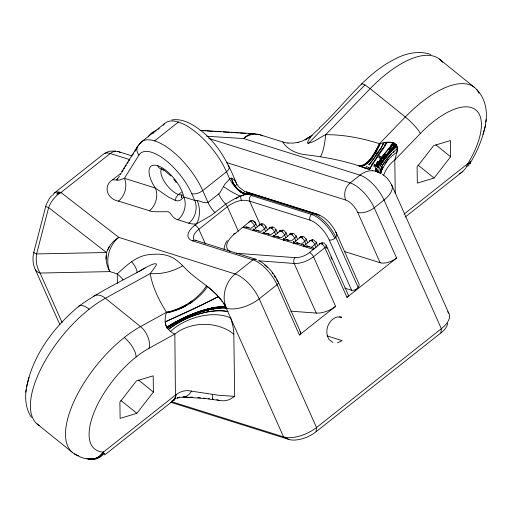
<?xml version="1.0" encoding="UTF-8"?>
<svg xmlns="http://www.w3.org/2000/svg" width="512" height="512" viewBox="0 0 512 512"><rect width="100%" height="100%" fill="white"/><g stroke="black" fill="none" stroke-linecap="round" stroke-linejoin="round"><path stroke-width="0.77" d="M123.027 279.763A41.709 33.331 -0.8 0 0 117.261 273.92L109.901 271.603A25.024 21.683 88.8 0 1 106.099 259.13L106.458 252.493L109.363 246.56A25.024 21.331 -52.2 0 1 118.778 237.376L235.142 273.971A25.024 10.438 51.6 0 1 259.2 298.829L316.499 427.526L316.09 431.718A20.646 9.818 -24 0 1 288.922 439.45L170.694 402.272M236.806 185.165L236.813 184.723M26.144 389.664C24.864 399.11 25.933 409.517 31.578 417.472M485.856 122.061C487.603 110.554 485.101 97.862 476.582 89.446M182.938 397.018L205.664 398.592L222.368 400.806L224.877 400.755L229.286 399.686L234.669 396.378L233.824 334.15A41.709 33.331 -0.8 0 0 174.848 334.067C165.446 329.754 163.354 321.933 166.49 312.282C159.085 300.378 152.57 287.533 150.202 273.587L155.706 266.176L156.41 264.672L156.16 263.789C153.299 263.418 150.65 265.28 148.083 266.298C125.146 279.603 100.621 290.426 79.091 306.029C52.819 327.802 30.707 357.651 25.805 392.109M175.763 396.538L174.669 399.379L172.403 400.934C175.021 400.16 175.974 397.229 175.872 394.752L179.494 392.467L183.405 391.059L187.514 390.554L218.483 395.232L234.669 396.378M372.902 170.822L372.211 170.298M377.933 172.282L378.035 171.021L377.798 172.083M260.179 134.835L282.733 141.933C287.437 149.702 296.614 153.658 305.389 154.726C326.355 157.133 347.168 161.28 366.995 168.634M175.437 397.306L174.848 334.067L149.094 348.25A66.733 28.89 -51.1 0 0 95.347 409.293A66.733 28.89 -51.1 0 0 103.437 452.09L104.8 454.854L173.421 400.531L174.682 399.2L175.437 397.306L174.682 399.2L172.288 401.005M316.09 431.718L440.922 332.909L441.331 328.71A25.024 11.904 -24 0 0 447.597 311.757M254.925 221.92L257.318 226.726M378.669 172.038C379.002 168.032 380.883 164.378 383.13 161.12C387.29 156 391.296 149.978 397.152 146.81L397.011 148.87M33.498 253.498C32.544 258.406 32.877 263.584 34.733 268.243A25.024 11.904 -24 0 0 40.064 273.05L62.176 322.714M404.038 214.138L467.84 163.629L470.106 163.206L470.374 161.248M26.554 386.893L28.992 377.318M485.446 124.838C482.752 138.381 477.357 151.36 470.15 163.136L469.19 163.552M486.195 119.616L485.133 127.117L483.002 134.419M382.989 167.021L381.325 170.592L381.056 172.256A41.504 24.352 -18.9 0 0 380.8 173.626M74.387 453.843C82.938 459.494 97.286 462.963 103.437 452.09L175.872 394.752L175.309 398.138L173.606 400.384L172.218 400.806M175.872 394.752L175.258 398.182L175.667 394.912L175.2 398.227L173.485 400.486L172.083 400.915M260.614 231.386L256.211 230.17L253.043 230.483L253.517 229.318L254.355 229.606M270.682 234.547L266.278 233.331L263.11 233.645L263.584 232.486L264.422 232.774L263.13 232.173L263.584 232.486M280.749 237.715L276.346 236.499L273.178 236.813L273.901 235.571L273.197 235.341L273.651 235.654M290.816 240.877L286.413 239.661L283.245 239.981L283.968 238.733L283.264 238.502L283.718 238.816M314.752 248.602L307.558 246.15L303.379 246.31L304.096 245.062L297.491 242.989L293.312 243.142L294.029 241.901L293.331 241.67L293.786 241.984M181.722 195.987L181.325 197.862L182.022 195.066L181.21 196.301L182.035 195.302M380.749 173.478L381.056 172.256A41.907 24.589 -18.9 0 1 382.483 168.077M33.715 252.608L46.208 204.602L49.709 197.914L51.667 195.629M405.19 217.069L462.714 171.539L465.792 168.16L467.84 163.629A66.733 28.89 -51.1 0 0 474.611 109.069A66.733 28.89 -51.1 0 0 420.371 133.51L394.79 159.968A41.709 33.331 -0.8 0 0 383.77 175.117M319.398 215.405A12.512 9.69 -72.5 0 0 313.05 213.754L252.646 194.765C242.912 192.352 233.645 199.526 225.658 204.147L210.906 215.61L196.339 223.962A25.024 11.904 -24 0 1 188.813 223.238L176.128 219.117L173.376 217.254L169.651 212.544L168.147 211.718L155.872 211.776L151.379 211.341L118.496 201.126C107.565 199.302 102.182 186.163 112.832 179.629A16.685 6.957 51.6 0 0 117.907 178.522L116.723 179.667L116.87 180.371L119.347 180.045L124.416 178.31L155.328 188.032L168.448 197.043L175.059 200.25L176.326 197.011L178.496 194.509L181.542 192.096M233.606 234.093A4.173 1.741 51.6 0 1 234.95 233.67L250.643 220.838M253.043 230.483L260.71 224.006M263.11 233.645L270.778 227.168M273.178 236.813L280.845 230.336M283.245 239.981L290.912 233.504M293.312 243.142L300.979 236.666M236.134 253.242L294.982 257.638A12.512 5.952 -24 0 0 309.491 252.602L321.114 242.995M479.034 93.171A83.411 36.115 -51.1 0 0 405.299 116.986L379.482 143.68C374.784 151.955 369.69 165.958 358.323 165.696M470.106 163.206L467.75 163.949L470.029 163.347L470.278 161.376M236.704 184.16L235.565 181.542L233.754 179.258L231.552 178.08L230.125 178.413L224.762 184.288L220.134 192.371L218.694 193.958L207.994 202.426C203.61 203.885 199.309 199.878 194.733 200.422L183.802 196.986A25.024 10.438 51.6 0 0 157.626 165.696A25.024 10.438 51.6 0 0 155.328 188.032A16.685 12.922 -72.5 0 1 149.408 210.848M109.363 246.56L107.731 249.453M470.15 163.136L470.586 162.336M265.709 231.501L264.48 228.742A4.173 1.984 -24 0 0 264.941 225.6A4.173 3.232 -72.5 0 0 262.157 223.872L259.418 224.653A4.173 1.741 51.6 0 0 259.04 225.594M274.515 227.974A4.173 3.232 -72.5 0 0 272.224 227.04L269.485 227.821A4.173 1.741 51.6 0 0 269.107 228.755M285.843 237.83L284.614 235.072A4.173 1.984 -24 0 0 285.069 231.93A4.173 3.232 -72.5 0 0 282.291 230.202L279.552 230.982A4.173 1.741 51.6 0 0 279.174 231.923M294.65 234.31A4.173 3.232 -72.5 0 0 292.358 233.37L289.613 234.15A4.173 1.741 51.6 0 0 289.331 234.522M305.978 244.16L304.749 241.408A4.173 1.984 -24 0 0 305.203 238.259A4.173 3.232 -72.5 0 0 302.426 236.538L299.68 237.318A4.173 1.741 51.6 0 0 299.398 237.683M316.045 247.328L314.816 244.57A4.173 1.984 -24 0 0 315.27 241.427L313.344 239.744L310.81 240.429A4.173 1.741 51.6 0 0 309.376 241.421M208.813 138.47L350.17 182.918A25.024 10.438 51.6 0 1 374.221 207.776L396.602 258.048L346.97 297.338L324.883 247.738A4.173 1.984 -24 0 0 325.338 244.589A4.173 3.232 -72.5 0 0 322.56 242.867L319.814 243.648A4.173 1.741 51.6 0 0 319.443 244.582M384.173 162.554L381.798 166.624L379.917 173.088C380.8 165.338 386.406 159.328 391.43 153.811M227.264 240.531C225.549 243.206 224.006 246.317 224.141 249.562M381.325 170.592L388.051 159.386M121.427 172.211L137.542 146.458M118.31 177.888L119.501 175.981M120.294 174.707L121.094 173.44M121.888 172.166L123.085 170.259M123.878 168.986L124.672 167.712M125.472 166.445L126.266 165.171M127.456 163.264L128.256 161.99M129.05 160.717L129.843 159.45M132.634 154.995L133.427 153.728M134.624 151.821L135.814 149.907M136.211 149.274L137.408 147.366M138.202 146.093L139.398 144.186L141.094 142.842M214.957 212.621A16.685 6.957 51.6 0 1 207.994 202.426L202.726 190.598A50.048 20.87 51.6 0 0 169.062 148.666A50.048 20.87 51.6 0 0 139.398 144.186A8.339 7.501 32 0 0 138.976 155.046L124.416 178.31A16.685 12.922 -72.5 0 1 118.496 201.126M382.394 160.301L380.058 164.032M148.16 136.915C149.907 133.958 152.87 131.507 156.25 130.72M379.808 158.029L380.755 156.653A13.037 8.339 34.7 0 1 381.549 157.254M92.038 459.002L94.214 459.059L99.629 456.55L103.533 452.25C100.294 457.766 93.094 460.966 87.014 458.387C93.094 461.011 100.282 457.626 103.437 452.09C100.25 457.613 93.229 461.082 87.117 458.387M231.552 178.08C233.043 185.568 239.046 192.672 246.835 193.862L247.347 192.608L246.458 191.866L315.763 213.728M136.864 413.318L153.402 392.038L153.184 375.827L136.429 380.896L119.891 402.176L120.115 418.387L136.864 413.318L120.851 400.39M394.682 146.765L396.627 144.256M434.086 178.042L450.618 156.762L450.4 140.55L433.645 145.626L417.114 166.906L417.331 183.11L434.086 178.042L418.074 165.12M381.562 157.235L392.973 143.539L393.133 142.746C388.064 150.918 380.147 157.293 376.723 166.579L377.114 167.04L378.97 162.803L385.126 154.067L379.066 162.906L377.222 167.174L377.594 167.648L379.418 163.29L382.714 158.182L385.798 154.522L382.816 158.278L383.174 158.618L390.202 150.227L395.968 144.269C394.509 144.57 391.507 148.102 394.618 144.25L393.933 143.885L394.15 143.008L395.181 143.571L393.933 143.885L389.088 149.613L393.728 143.802L392.973 143.539L391.706 145.318L390.81 145.171L393.043 142.63L387.098 142.374C381.914 151.251 375.008 159.91 370.074 168.531L370.099 169.12L369.325 169.619C370.515 168.762 368.506 168.717 369.318 168.07L369.958 168.454L372.026 164.768L371.667 164.538L372.634 163.008L372.954 163.219L377.293 156.378L377.005 156.218L385.216 145.357L386.125 143.091L384.749 145.414L386.112 142.477L383.981 142.797L380.73 148.749L373.773 158.79L369.158 164.966L370.067 163.622L368.736 164.762L373.67 158.733L378.15 151.661L380.557 148.755L383.302 143.763L382.906 142.982L379.482 143.68C362.093 138.208 343.962 134.586 325.677 134.682C319.68 137.306 314.157 142.592 307.622 143.258L307.45 142.611C309.677 136.781 314.765 132.422 319.418 128.48M386.79 155.379L383.718 159.168L386.938 155.52L384.051 159.539L391.302 151.232L396.544 145.978L396.909 146.106L395.053 147.526L394.605 146.982L396.659 145.325L386.675 155.27L396.429 145.126L396.205 144.845L390.515 150.477L383.398 158.842M385.158 161.056L391.443 153.741L397.005 148.941L396.915 152.205L394.79 159.968L395.245 193.51M314.163 248.23L313.446 249.472L242.976 227.315L246.144 227.002L250.547 228.218M390.202 150.227L386.31 154.931M103.533 452.25L99.629 456.55L101.818 454.56M193.85 239.552A16.685 7.936 -24 0 1 198.861 229.28L227.392 206.694A16.685 7.936 -24 0 1 241.446 200.333L245.958 200.32L249.67 201.165L310.074 220.16A19.962 8.326 51.6 0 1 329.261 239.987A4.173 1.984 -24 0 0 334.746 238.426L335.814 237.28A12.512 5.952 -24 0 0 335.699 232.192M354.995 290.989L358.195 287.558A12.512 5.952 -24 0 0 358.477 282.88L336.614 233.574C332.704 225.638 326.675 218.022 318.278 214.63L244.237 191.347M319.232 127.987C344.256 105.446 363.61 74.835 394.413 59.354C405.325 53.286 418.822 50.317 430.88 54.483M308.365 143.45L364.934 84.96L370.189 88.653L405.299 116.986A16.685 3.059 44 0 1 420.371 133.51M390.848 150.79L394.483 146.835L383.59 159.034L386.477 155.078L394.202 146.541L393.888 146.272M101.734 454.432L99.558 456.486L94.163 459.046L92.71 459.008M248.973 222.426A4.173 1.741 51.6 0 1 249.35 221.491L250.406 221.434L251.2 220.742L252.947 220.755L254.483 221.542L254.874 222.432L253.728 221.075M259.418 224.653L262.157 223.872M269.485 227.821L272.224 227.04M279.552 230.982L282.291 230.202M289.613 234.15L292.358 233.37M299.68 237.318L302.426 236.538M319.814 243.648L322.56 242.867M222.419 301.677C214.592 290.394 202.528 283.488 192.275 274.758C185.414 269.434 180.339 261.926 172.608 257.722C166.035 254.138 158.272 253.683 150.97 254.502C137.018 255.014 126.931 265.133 117.261 273.92L117.389 283.462M57.395 192.877L60.96 192.506L118.778 237.376A25.024 19.379 -72.5 0 0 109.901 271.603L40.064 273.05A25.024 21.683 88.8 0 1 36.621 253.933L48.64 207.616A25.024 21.331 -52.2 0 1 60.96 192.506L110.24 153.498A12.512 9.69 -72.5 0 1 120.198 152.41M140.966 142.278L164.749 123.456M152.986 133.434L154.118 132.538M158.08 129.402L159.213 128.506M154.618 140.883L178.394 122.061M112.832 179.629L120.461 173.587M256.646 259.75A4.173 3.232 -72.5 0 0 252.979 259.853L192.576 240.858A20.851 9.92 -24 0 1 194.854 225.139L196.339 223.962A16.685 9.062 86.5 0 0 197.242 200.666M251.072 228.224L254.413 225.581A4.173 1.984 -24 0 0 255.731 223.142L255.424 222.72M261.139 231.392L264.48 228.742A4.173 1.741 51.6 0 0 261.933 225.446L260.474 224.602L262.074 224.435M271.206 234.554L274.547 231.91A4.173 1.984 -24 0 0 275.008 228.762M370.714 158.682L372.538 157.235M376.186 154.349L378.01 152.902M381.664 150.016L383.488 148.57M206.509 285.869A41.709 25.907 -32.3 0 1 191.917 301.05L183.642 306.438L171.994 311.142L166.49 312.282L140.506 326.592A83.411 36.115 -51.1 0 0 75.213 398.784A83.411 36.115 -51.1 0 0 78.566 455.622M281.274 237.722L284.614 235.072A4.173 1.741 51.6 0 0 282.067 231.776L280.608 230.931L282.208 230.765M291.341 240.883L294.682 238.24A4.173 1.984 -24 0 0 295.136 235.098M301.408 244.051L304.749 241.408A4.173 1.741 51.6 0 0 302.202 238.106L300.742 237.261L302.342 237.094M303.379 246.31L310.81 240.429L312.493 239.699M311.475 247.219L314.816 244.57A4.173 1.741 51.6 0 0 312.269 241.274L310.81 240.429L312.41 240.262M288.922 439.45L283.565 436.896L230.63 317.997L225.53 306.33L224.717 303.36A25.024 19.379 -72.5 0 1 235.142 273.971L252.979 259.853A25.024 10.438 51.6 0 1 277.03 284.71L299.411 334.982L335.59 306.349L313.504 256.742A4.173 1.741 51.6 0 0 309.491 252.602M54.528 192.883L103.494 154.125A25.024 10.438 51.6 0 1 110.24 153.498L129.728 159.622M312.038 135.181L305.05 139.949L310.31 136.71M461.248 172.595L462.714 171.539M189.216 302.931L191.917 301.05M259.443 260.928C267.776 265.677 274.118 273.466 278.221 282.048A4.173 1.984 -24 0 1 277.03 284.71L259.2 298.829A25.024 11.904 -24 0 1 226.406 308.237C205.203 307.469 184.563 316.685 167.232 328.192C181.235 318.221 197.638 311.866 214.445 308.506L206.47 310.195L217.786 307.821L221.165 307.917C202.925 309.472 185.402 316.506 170.016 326.246M167.232 328.192L173.069 324.154L167.027 327.936C181.248 318.317 197.478 311.456 214.387 308.416C197.491 311.603 181.306 318.374 167.027 327.936L172.87 323.955L166.829 327.674C183.584 316.813 202.758 308.602 222.803 306.97M238.368 197.146L236.717 198.278L235.213 198.47M364.198 164.576C369.248 161.382 372.672 156.218 375.622 151.149A41.709 14.272 -72.3 0 0 379.482 143.68M166.381 312.864C175.789 311.226 184.685 307.194 192.467 301.722A41.709 25.094 -31 0 0 207.475 286.586C214.579 292.038 220.838 298.675 225.53 306.33C204.435 307.245 184.32 316.32 166.65 327.392L165.594 324.781L165.235 321.882L193.587 308.928L218.304 296.614A40.966 1.587 -25.2 0 1 201.19 305.267L165.235 321.882M310.259 136.73L302.323 141.03L297.658 142.477L298.502 142.31L293.171 143.078L287.891 143.046M138.995 271.558L145.024 267.891M249.35 221.491L252.09 220.71M192.467 301.722L189.683 303.597M169.459 325.549C185.875 315.834 204.064 308.122 223.194 306.323M186.426 304.678L177.786 309.139L174.854 310.074A41.709 25.907 -32.3 0 1 166.49 312.282M459.661 173.536L460.762 172.947M223.418 186.464A16.685 2.778 29.4 0 0 240.653 196.288L246.496 193.997L241.83 192.294L237.056 188.589L233.261 183.456C236.122 188.006 240.045 192.019 244.806 194.547M337.517 342.816L342.118 340.614L327.13 335.898M104.774 153.344L109.088 151.283L115.488 150.989M469.062 163.859L470.4 162.611L470.227 161.44M186.803 305.344L180.877 308.365L169.139 312.32M260.128 224.653L249.67 201.165A4.173 3.232 -72.5 0 1 251.149 195.462L252.646 194.765L247.283 193.165L251.462 194.438M176.544 398.451L179.667 397.12L177.523 397.805M172.269 401.024L173.421 400.531M56.787 194.189L60.96 192.506L56.877 193.773M467.75 163.949L470.029 163.347M361.626 165.715L362.88 165.267M177.478 397.875L183.584 397.05L190.79 397.363M382.886 142.989C389.894 140.755 400.269 142.637 396.915 152.205A41.696 24.467 -18.9 0 0 385.837 162.49M275.776 234.662L274.547 231.91A4.173 1.741 51.6 0 0 272 228.608L270.541 227.763L272.141 227.597M295.91 240.998L294.682 238.24A4.173 1.741 51.6 0 0 292.134 234.944L290.675 234.099L292.275 233.926M257.939 260.762L294.157 263.462A16.685 7.936 -24 0 0 313.504 256.742L324.883 247.738A4.173 1.741 51.6 0 0 322.336 244.435L320.877 243.59L322.477 243.424M206.656 136.243L243.61 138.566A25.024 16.282 -86.4 0 1 251.795 133.805L253.971 133.69L258.938 134.797M251.795 133.805L253.971 133.69L200.083 130.374M171.77 119.955C183.776 118.022 194.643 125.498 203.488 132.666C219.168 145.811 228.691 164.237 236.25 182.874M224.717 303.36L225.824 306.976L220.723 307.034L214.112 307.923L206.131 309.683L214.01 307.718L206.086 309.613L213.952 307.622C197.171 311.296 181.094 318.112 166.65 327.392L172.71 323.738L166.829 327.674C181.19 318.246 197.325 311.443 214.17 308.019L206.381 310.048A41.472 12.346 -22.3 0 1 226.118 307.616L225.12 307.827L226.406 308.237M224.256 306.931L225.824 306.976M190.842 397.075L192.902 397.197M200.582 130.528L205.274 130.822M206.842 130.918L213.101 131.309M214.662 131.411L220.922 131.802M223.27 131.949L229.523 132.346M231.091 132.442L238.131 132.883M239.699 132.986L245.952 133.376M248.301 133.523L253.779 133.869M290.79 311.168L316.243 313.069A16.685 7.936 -24 0 0 335.59 306.349M359.341 165.92L360.442 165.933M197.76 397.574L200.544 397.818M246.835 193.862L250.08 194.17M203.328 398.093L205.421 398.304M208.179 398.624L209.562 398.784M212.288 399.13L213.651 399.309A25.024 2.752 -82.3 0 1 212.23 394.458M260.474 224.602L261.914 224.794L261.933 225.446M270.541 227.763L271.981 227.955L272 228.608M280.608 230.931L282.048 231.123L282.067 231.776M290.675 234.099L292.115 234.285L292.134 234.944M300.742 237.261L302.182 237.453L302.202 238.106M310.81 240.429L312.25 240.621L312.269 241.274M320.877 243.59L322.31 243.782L322.336 244.435M88.352 458.899L91.187 459.315M227.891 311.539C206.797 308.218 185.325 317.158 168.506 329.344A41.99 17.242 -21.2 0 1 181.498 321.005A41.843 17.178 -21.2 0 1 198.675 314.112L207.494 311.885L215.584 310.784A41.466 17.024 -21.2 0 1 227.878 311.552M246.144 227.002L248.032 227.424M256.211 230.17L258.099 230.592M266.278 233.331L268.166 233.76M276.346 236.499L278.234 236.922M286.413 239.661L288.301 240.09M296.48 242.829L298.368 243.251M306.547 245.997L308.435 246.419M175.059 200.25C178.816 202.202 181.613 199.565 183.802 196.986A16.685 12.922 -72.5 0 1 177.882 219.802M216.71 399.738L219.648 400.48M339.514 316.627L341.798 317.318L337.165 316.96C328.006 319.616 323.936 331.763 329.133 339.616L332.883 342.464M226.291 162.477L345.728 200.032A12.493 5.21 51.6 0 1 357.747 212.448L380.134 262.733A12.512 5.952 -24 0 0 396.602 258.048M117.856 151.45L132.128 155.93M251.149 195.462L311.552 214.458A24.134 10.061 51.6 0 1 334.746 238.426M344.314 251.469L380.134 262.733M195.117 240.179L255.514 259.168M344.774 288.102L351.642 290.259A4.173 1.984 -24 0 0 358.195 287.558L335.814 237.28A23.686 9.875 51.6 0 0 313.05 213.754L311.552 214.458A4.173 3.232 -72.5 0 0 310.074 220.16M171.437 401.638L283.565 436.896A25.024 11.904 -24 0 0 316.499 427.526L441.331 328.71L384.032 200.013A25.024 10.438 51.6 0 0 359.974 175.155L243.61 138.566A25.024 19.379 -72.5 0 1 262.726 135.923M263.834 232.403L263.13 232.173L264.262 232.749M253.766 229.242L253.062 229.011L253.517 229.318M368.371 169.146L359.488 166.067L362.432 166.157L365.197 164.877A41.85 13.318 -71.9 0 0 367.168 163.373L369.421 161.421L374.291 154.925L376.653 151.462L376.915 150.17A41.76 13.286 -71.9 0 0 380.237 143.52L376.224 151.398L372.019 157.933L372.346 158.074C369.152 160.954 366.618 164.678 362.432 166.157A41.76 13.286 -71.9 0 1 359.475 166.086M367.546 168.832L368.653 169.254M163.859 170.061L161.478 169.056A8.339 6.458 -72.5 0 1 157.626 165.696M307.558 246.15L309.299 246.886M297.491 242.989L299.232 243.718M287.424 239.821L288.582 240.307M277.357 236.659L279.098 237.389M267.29 233.491L269.03 234.221M257.222 230.323L258.963 231.059M247.155 227.162L248.896 227.891M273.197 235.341L274.33 235.917M244.128 190.963L239.309 187.443L236.909 184.205M161.946 169.05L164.858 170.822L170.829 175.974M242.906 193.562L238.598 190.374L234.298 185.914A16.685 6.669 49.7 0 1 229.632 178.81L226.502 171.776A50.048 20.87 51.6 0 0 192.838 129.843A50.048 20.87 51.6 0 0 163.174 125.363M313.466 248L313.92 248.314M303.398 244.838L303.853 245.146M382.374 174.214L387.066 178.067L390.406 182.502M36.973 423.84L72.013 452.115M439.29 59.021L474.355 87.322M435.84 144.832L450.618 156.762M138.618 380.109L153.402 392.038M234.298 185.914L238.598 190.374L241.261 192.205L236.666 188.339L232.992 183.386L236.877 188.467L241.594 192.256L246.496 193.997L244.48 193.35A16.685 12.41 59.8 0 1 231.885 179.424M173.645 179.142L176.218 182.56M377.498 172.358L377.594 170.362L377.35 170.016L377.101 171.808L377.094 169.677L376.691 169.152L376.371 170.867L376.576 169.005L376.147 168.493L375.763 170.15L375.45 169.798L375.859 168.166L374.976 167.226L377.613 161.504L378.112 161.958L375.648 165.44L376.461 166.285L380.595 158.65A13.568 7.846 38.6 0 0 379.795 158.042M223.354 302.97L225.53 306.33M448.723 313.094L391.469 184.467M329.261 239.987L351.642 290.259M326.259 246.656L327.181 248.723M330.861 256.992L331.782 259.059M316.243 313.069L294.157 263.462A4.173 2.746 -85.7 0 1 294.982 257.638M255.642 228.333L254.413 225.581A4.173 1.741 51.6 0 0 250.406 221.434M278.221 282.048L300.608 332.32M238.278 231.136L227.392 206.694L225.658 204.147A16.685 6.957 51.6 0 1 218.694 193.958M138.976 155.046A41.709 17.395 51.6 0 1 163.693 158.778A41.709 17.395 51.6 0 1 191.75 193.722L194.733 200.422A16.685 12.922 -72.5 0 1 188.813 223.238M205.389 243.942L198.861 229.28A4.173 1.741 51.6 0 0 194.854 225.139M202.099 310.304L202.739 311.75M177.434 320.806L178.08 322.266M35.405 269.805L59.859 324.608M326.202 245.306L348.16 294.675A4.173 1.984 -24 0 1 346.97 297.338M316.134 242.138L317.722 245.715M306.067 238.97L307.654 242.554M296 235.808L297.587 239.386M285.933 232.64L287.52 236.224M275.866 229.478L277.453 233.056M265.798 226.31L267.386 229.888M393.709 148.013L393.728 149.555M393.747 151.104L393.766 152.646M106.086 255.795L106.099 259.13M375.629 171.482L375.629 169.997L375.616 171.462M182.074 194.637A16.685 6.957 51.6 0 1 166.79 185.062A16.685 6.957 51.6 0 1 161.779 168.397M191.648 390.957A25.024 12.781 -88.5 0 1 183.584 397.05M230.074 251.616A25.024 11.904 -24 0 1 234.95 233.67M93.709 296.186A16.685 10.33 61.2 0 1 105.395 298.259L140.506 326.592A16.685 10.33 61.2 0 1 149.094 348.25M39.36 425.562A83.411 36.115 -51.1 0 1 42.138 366.381A83.411 36.115 -51.1 0 1 105.395 298.259L150.202 273.587A41.709 30.336 -8.9 0 0 182.65 265.773M78.253 306.918A16.685 6.957 51.6 0 1 89.158 309.19M361.414 84.416A16.685 3.059 44 0 1 364.934 84.96M124.269 337.523A16.685 6.957 51.6 0 1 136.102 356.998M192.576 240.858A4.173 3.232 -72.5 0 1 196.243 240.755M52.73 195.539A25.024 10.438 51.6 0 1 60.96 192.506M45.722 206.298A25.024 1.037 14.5 0 0 48.64 207.616L106.458 252.493L36.621 253.933A25.024 1.037 14.5 0 1 34.15 252.57M390.368 183.123A25.024 11.904 -24 0 1 384.032 200.013L374.221 207.776A12.512 5.952 -24 0 1 357.754 212.461M299.866 331.84A4.173 1.984 -24 0 1 299.411 334.982M345.728 200.032A12.512 9.69 -72.5 0 1 350.17 182.918L359.974 175.155A25.024 19.379 -72.5 0 1 380.384 173.299M170.874 331.136A41.709 24.474 -18.9 0 1 230.63 317.997A62.771 26.176 51.6 0 1 233.824 334.15M384.851 163.878A41.696 24.467 -18.9 0 1 385.498 162.95M320.39 156.742A41.709 9.12 89.4 0 0 325.677 134.682L370.189 88.653A83.411 36.115 -51.1 0 1 442.477 62.394M288.038 143.078A41.709 36.928 -74.9 0 1 282.733 141.933M131.571 261.594A41.709 15.347 27.9 0 1 137.094 272.685M264.73 265.075A20.851 8.698 51.6 0 1 267.277 267.315M272.07 272.659A20.851 8.698 51.6 0 1 272.941 273.818M274.176 275.597A20.851 8.698 51.6 0 1 275.661 277.997M276.634 279.789A20.851 8.698 51.6 0 1 277.485 281.568M226.138 308.614A16.685 7.936 -24 0 1 224.858 307.885M241.446 200.333A4.173 1.651 79.5 0 1 240.653 196.288M447.718 323.206A20.646 9.818 -24 0 1 440.922 332.909M104.122 453.376A16.685 14.963 85.8 0 1 90.483 459.117M469.018 164.384A16.685 5.139 36.5 0 1 466.88 166.227M191.75 193.722A8.339 3.968 -24 0 0 202.726 190.598L226.502 171.776A8.339 3.968 -24 0 0 228.019 165.734M378.778 166.042L378.054 168.262L377.83 167.955C378.874 165.53 380.045 160.73 382.176 160.077L378.778 166.042M377.018 164.019L376.192 166.003L377.267 164.275L376.499 163.52L377.862 161.728L375.923 165.715L377.018 164.019M374.912 164.749L374.176 166.458L373.715 166.061L374.496 164.39L374.912 164.749M383.04 161.011L380.678 164.845L383.04 161.011M382.842 160.781L380.48 164.576L382.842 160.781M379.622 155.93L378.707 157.254L379.104 157.523L380.026 156.179L379.622 155.93M368.294 167.482L369.318 168.07L368.294 167.482M367.238 166.944L366.234 167.027L367.238 166.944M364.787 167.885L364.275 167.661L364.787 167.885"/></g></svg>
